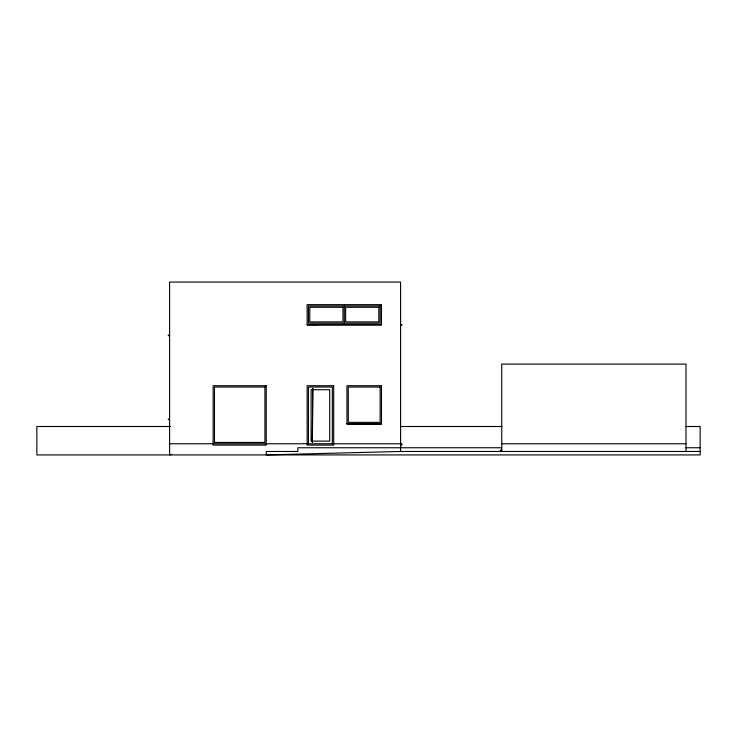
<?xml version="1.0" encoding="UTF-8"?>
<svg xmlns="http://www.w3.org/2000/svg" width="737" height="737" viewBox="0 0 737 737"><rect width="100%" height="100%" fill="white"/><g stroke="black" fill="none" stroke-linecap="round" stroke-linejoin="round"><path stroke-width="1.11" d="M171.749 454.324L169.602 454.922L169.602 282.078L400.587 282.078L400.587 451.468L266.241 454.922L266.241 451.468L297.84 451.468L297.84 447.755L501.74 447.755M381.471 324.556L307.126 324.556L317.426 324.648M400.587 324.556L401.914 324.556L401.914 325.091L400.587 325.091M169.602 335.178L168.276 335.178L168.276 335.713L169.602 335.713M312.368 389.698L311.115 389.698L311.115 441.113L312.368 441.113M312.764 389.698L329.697 389.698L329.697 441.113L312.764 441.113M169.602 419.077L168.276 419.077L168.276 419.611L169.602 419.611M346.952 423.683L381.471 423.683M170.431 426.511L36.85 426.511L36.85 454.922L700.15 454.922L700.15 426.511L685.779 426.511M400.642 426.511L502.081 426.511M169.602 443.766L401.914 443.766L401.914 445.093L400.587 445.093M501.74 443.766L686 443.766M685.779 447.755L700.15 447.755M501.74 450.141L500.414 450.141L500.414 451.468M400.587 451.468L700.15 451.468M686 451.468L686 364.115L501.74 364.115L501.74 451.468M344.299 305.975L344.299 323.23M332.35 443.766L332.35 387.045L308.453 387.045L308.453 443.766M381.471 304.648L307.126 304.648L307.126 325.091L381.471 325.091L381.471 304.648M380.145 305.975L308.453 305.975L308.453 323.23L380.145 323.23L380.145 305.975M342.972 307.301L309.789 307.301L309.789 321.903L342.972 321.903L342.972 307.301M378.818 307.301L345.625 307.301L345.625 321.903L378.818 321.903L378.818 307.301M266.241 385.718L213.14 385.718L213.14 445.093L266.241 445.093L266.241 385.718M333.677 385.718L307.126 385.718L307.126 445.093L333.677 445.093L333.677 385.718M381.471 385.718L346.952 385.718L346.952 424.217L381.471 424.217L381.471 385.718M264.915 387.045L214.467 387.045L214.467 442.44L264.915 442.44L264.915 387.045M380.145 387.045L348.279 387.045L348.279 422.356L380.145 422.356L380.145 387.045M312.764 388.381L312.368 442.274L312.764 388.381"/></g></svg>
